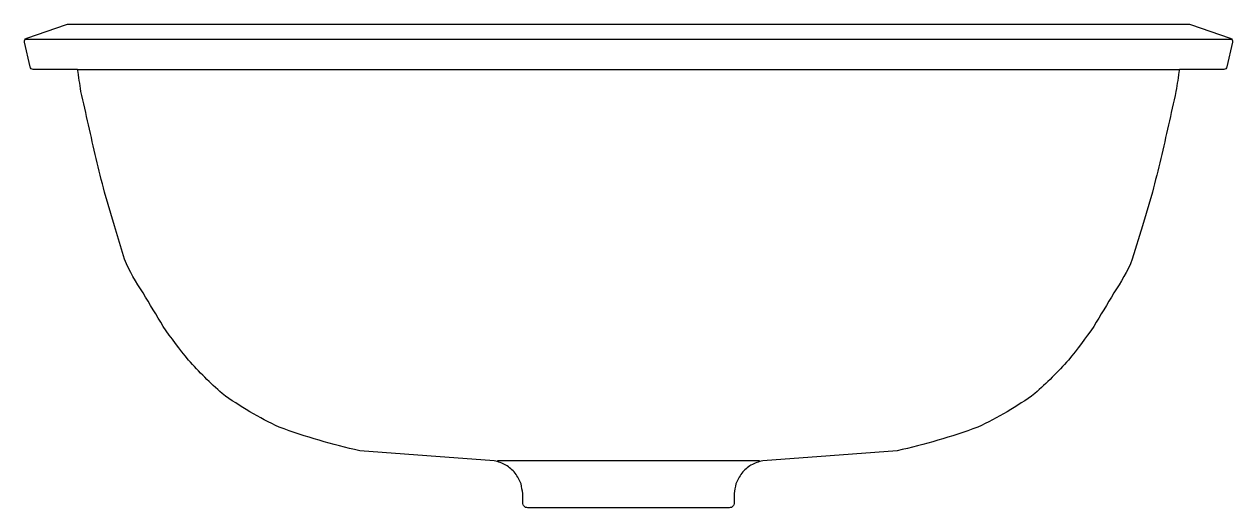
# Model space of a CAD drawing. Extents: x -827.91 to -827.55, y 507.751 to 507.895.
import ezdxf

# ---------------------------------------------------------------- set-up
doc = ezdxf.new("R2010")
doc.units = 0
doc.header["$LTSCALE"] = 50
doc.header["$MEASUREMENT"] = 0
doc.layers.add('A-PECAS', color=2, linetype='CONTINUOUS')
doc.layers.add('ESC1-50', color=1, linetype='CONTINUOUS')

# ---------------------------------------------------------------- blocks, each defined once
blk = doc.blocks.new('L-41-E')
at = {"layer": 'A-PECAS'}
blk.add_lwpolyline([(-0.265, 0.8), (-0.09834, 0.8, -0.083504), (-0.09768, 0.79989), (-0.08584, 0.79579, -0.38104), (-0.08519, 0.79463), (-0.08683, 0.78728, -0.351524), (-0.0878, 0.7865), (-0.101, 0.7865, -0.004168), (-0.102, 0.78, -0.001178), (-0.1065, 0.76, -0.001503), (-0.109, 0.75), (-0.112, 0.74), (-0.115, 0.73, -0.052896), (-0.1205, 0.72, -0.003136), (-0.1265, 0.71, -0.020659), (-0.134, 0.7, -0.026055), (-0.144, 0.69, -0.044964), (-0.161, 0.68, -0.031726), (-0.185, 0.673), (-0.205, 0.6715), (-0.225, 0.67, 0.067863), (-0.22853, 0.66873, 0.051644), (-0.23129, 0.66635, 0.043969), (-0.23303, 0.66313, 0.021834), (-0.2335, 0.66022, 0.024009), (-0.2335, 0.65777, -0.021235), (-0.23363, 0.65688, -0.13462), (-0.23438, 0.65613, -0.02879), (-0.23567, 0.656), (-0.24425, 0.656), (-0.25814, 0.656), (-0.265, 0.656), (-0.27186, 0.656), (-0.28575, 0.656), (-0.29433, 0.656, -0.02879), (-0.29562, 0.65613, -0.13462), (-0.29637, 0.65688, -0.021235), (-0.2965, 0.65777, 0.024009), (-0.2965, 0.66022, 0.021834), (-0.29697, 0.66313, 0.043969), (-0.29871, 0.66635, 0.051644), (-0.30147, 0.66873, 0.067863), (-0.305, 0.67), (-0.325, 0.6715), (-0.345, 0.673, -0.031726), (-0.369, 0.68, -0.044964), (-0.386, 0.69, -0.026055), (-0.396, 0.7, -0.020659), (-0.4035, 0.71, -0.003136), (-0.4095, 0.72, -0.052896), (-0.415, 0.73), (-0.418, 0.74), (-0.421, 0.75, -0.001503), (-0.4235, 0.76, -0.001178), (-0.428, 0.78, -0.004168), (-0.429, 0.7865), (-0.4422, 0.7865, -0.351524), (-0.44317, 0.78728), (-0.44481, 0.79463, -0.38104), (-0.44416, 0.79579), (-0.43232, 0.79989, -0.083504), (-0.43166, 0.8)], format="xyb", close=True, dxfattribs=at)
at = {"layer": 'ESC1-50'}
for points in [[(-0.44459, 0.7955), (-0.265, 0.7955), (-0.08541, 0.7955)], [(-0.226, 0.67), (-0.304, 0.67)]]:
    blk.add_lwpolyline(points, dxfattribs=at)
blk.add_lwpolyline([(-0.429, 0.7865), (-0.265, 0.7865), (-0.101, 0.7865, 0.351524)], format="xyb", dxfattribs=at)

msp = doc.modelspace()

# ---------------------------------------------------------------- block references
at = {"layer": 'A-PECAS'}
msp.add_blockref('L-41-E', (-827.46539, 507.09537), dxfattribs=at)

doc.saveas('drawing.dxf')
